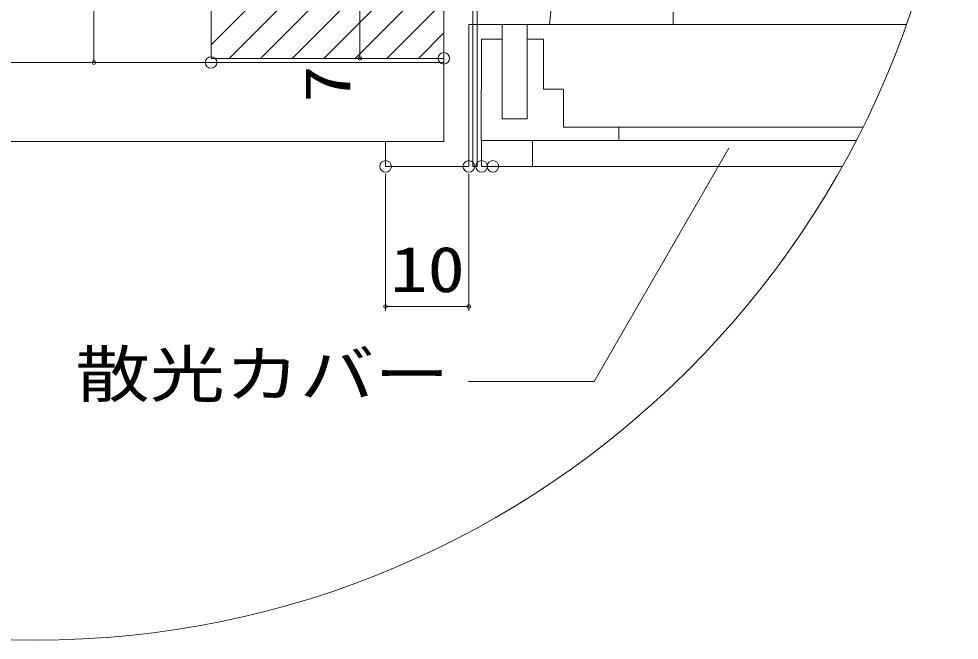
# Model space of a CAD drawing. Units: millimetres at full size, sheet at 1:10; some dimension numbers follow another scale. Extents: x -1350 to 1480, y -1825 to 2250.
# Drawn here: x 506.8 to 914, y -1279.3 to -1010.1 of the extents above; entities that cross this region are included whole.
import ezdxf
from ezdxf.enums import TextEntityAlignment as Align

# ---------------------------------------------------------------- set-up
doc = ezdxf.new("R2010")
doc.units = ezdxf.units.MM
doc.header["$LTSCALE"] = 10
doc.header["$PDMODE"] = 32
doc.header["$PDSIZE"] = 5
for name, color, linetype, lineweight in [('0-1_一般', 4, 'Continuous', 18), ('0-3_寸法', 4, 'Continuous', 18), ('0-E', 4, 'Continuous', 18), ('0-F_敷地', 4, 'Continuous', 18)]:
    doc.layers.add(name, color=color, linetype=linetype, lineweight=lineweight)
doc.styles.add('ＭＳ ゴシック', font='')
doc.styles.get('ＭＳ ゴシック').set_extended_font_data('MS Gothic')

msp = doc.modelspace()

# ---------------------------------------------------------------- linework, layer by layer
at = {"layer": '0-1_一般'}
for p in [(707.25, -1074.07), (712.16, -1074.07)]:
    msp.add_point(p, dxfattribs=at)
at = {"layer": '0-3_寸法'}
for p, q in [((539.34, -1029.07), (539.34, -703.27)), ((654.54, -1027.27), (654.54, -1002.07)), ((586.9, -1029.07), (537.34, -1029.07)), ((586.9, -1029.07), (537.34, -1029.07)), ((687.7, -1027.27), (652.54, -1027.27)), ((687.7, -1027.27), (652.54, -1027.27)), ((665.68, -1077.25), (665.68, -1136.69)), ((665.68, -1077.25), (665.68, -1136.69)), ((701.68, -1077.25), (701.68, -1136.69)), ((701.68, -1077.25), (701.68, -1136.69)), ((701.68, -1134.69), (665.68, -1134.69))]:
    msp.add_line(p, q, dxfattribs=at)
for centre in [(539.34, -1029.07), (539.34, -1029.07), (654.54, -1027.27), (654.54, -1027.27), (665.68, -1134.69), (665.68, -1134.69), (701.68, -1134.69), (701.68, -1134.69)]:
    msp.add_circle(centre, 0.8, dxfattribs=at)
for p in [(690.88, -1027.27), (590.08, -1029.07), (665.68, -1074.07), (701.68, -1074.07)]:
    msp.add_point(p, dxfattribs=at)
at = {"layer": '0-E'}
for p, q in [((690.88, -1029.07), (182.94, -1029.07)), ((190.06, -1063.27), (690.88, -1063.27))]:
    msp.add_line(p, q, dxfattribs=at)
at = {"layer": '0-F_敷地'}
for p, q in [((736.64, -1012.58), (777.81, -578.55)), ((590.08, -703.27), (590.08, -1027.27)), ((590.08, -1021.38), (726.88, -884.58)), ((597.87, -1027.27), (726.88, -898.25)), ((611.54, -1027.27), (726.88, -911.92)), ((625.21, -1027.27), (726.88, -925.59)), ((638.88, -1027.27), (726.88, -939.26)), ((652.55, -1027.27), (726.88, -952.93)), ((703.48, -1074.07), (703.48, -973.27)), ((705.28, -973.27), (705.28, -1074.07)), ((666.22, -1027.27), (690.88, -1002.6)), ((690.88, -1027.27), (690.88, -1002.07)), ((690.88, -1002.07), (690.88, -1063.27)), ((790.14, -1012.58), (790.14, -1007.34)), ((701.68, -1012.58), (736.64, -1012.58)), ((701.68, -1012.58), (701.68, -1074.07)), ((716.14, -1053.45), (716.14, -1012.58)), ((716.14, -1012.58), (726.94, -1012.58)), ((726.94, -1012.58), (726.94, -1053.45)), ((790.14, -1012.58), (736.64, -1012.58)), ((891.16, -1012.58), (790.14, -1012.58)), ((679.89, -1027.27), (690.88, -1016.27)), ((707.08, -1062.81), (707.25, -1018.95)), ((707.25, -1018.95), (716.14, -1018.95)), ((716.14, -1018.95), (716.17, -1053.45)), ((726.94, -1053.45), (726.98, -1018.95)), ((726.98, -1018.95), (734.11, -1018.95)), ((734.11, -1018.95), (734.11, -1040.55)), ((190.06, -1029.07), (690.88, -1029.07)), ((590.08, -1027.27), (690.88, -1027.27)), ((690.88, -1029.07), (690.88, -1063.27)), ((734.11, -1040.55), (742.75, -1040.55)), ((742.75, -1040.55), (742.75, -1057.12)), ((726.94, -1053.45), (716.14, -1053.45)), ((716.17, -1053.45), (726.94, -1053.45)), ((742.75, -1057.12), (766.71, -1057.12)), ((766.35, -1057.12), (745.37, -1057.12)), ((766.35, -1057.12), (747.98, -1057.12)), ((766.35, -1057.12), (872.32, -1057.12)), ((872.32, -1057.12), (766.35, -1057.12)), ((766.71, -1057.12), (766.71, -1062.88)), ((690.88, -1063.27), (190.06, -1063.27)), ((665.68, -1063.27), (690.88, -1063.27)), ((766.71, -1062.81), (707.08, -1062.81)), ((707.25, -1074.07), (707.25, -1062.81)), ((707.25, -1062.81), (729.27, -1062.81)), ((729.27, -1062.81), (729.27, -1074.07)), ((814.29, -1066.17), (755.92, -1167.27)), ((766.35, -1062.88), (869.4, -1062.88)), ((705.28, -1074.07), (703.48, -1074.07)), ((729.27, -1074.07), (707.25, -1074.07)), ((863.39, -1074.07), (707.25, -1074.07)), ((701.59, -1167.27), (755.92, -1167.27))]:
    msp.add_line(p, q, dxfattribs=at)
msp.add_lwpolyline([(665.68, -1063.27), (665.68, -1074.07), (701.68, -1074.07)], dxfattribs=at)
msp.add_circle((514.04, -879.26), 400, dxfattribs=at)

# ---------------------------------------------------------------- texts
at = {"layer": '0-3_寸法', "color": 7, "style": 'ＭＳ ゴシック', "width": 1.2}
msp.add_text('7', height=19.79, rotation=90, dxfattribs=at).set_placement((656.34, -1046.56), align=Align.BOTTOM_LEFT)
msp.add_text('10', height=19.79, dxfattribs=at).set_placement((667.68, -1134.45), align=Align.BOTTOM_LEFT)
at = {"layer": '0-F_敷地', "color": 7, "style": 'ＭＳ ゴシック', "width": 1.2}
msp.add_text('散光カバー', height=19.79, dxfattribs=at).set_placement((531.26, -1179.87), align=Align.BOTTOM_LEFT)

doc.saveas('drawing.dxf')
